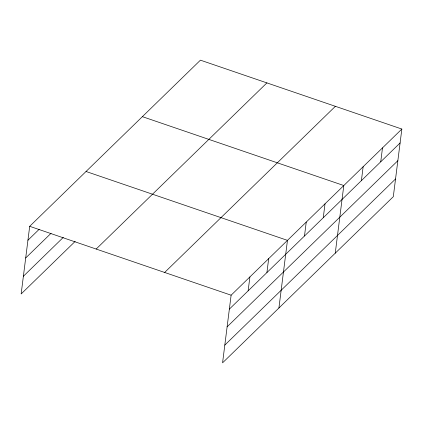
<?xml version="1.0" encoding="UTF-8"?>
<svg xmlns="http://www.w3.org/2000/svg" width="423" height="423" viewBox="0 0 423 423"><rect width="100%" height="100%" fill="white"/><g stroke="black" fill="none" stroke-linecap="round" stroke-linejoin="round"><path stroke-width="0.63" d="M401.85 129.047L231.117 295.196L222.572 362.834L393.305 196.684L401.85 129.047L200.428 60.166L29.695 226.316L21.15 293.953L75.146 241.411M248.142 290.839L249.898 276.922M266.918 272.565L268.679 258.643M278.916 308.002L287.46 240.364L86.038 171.489M304.481 236.008L306.241 222.091M323.262 217.734L325.023 203.812M335.254 253.176L343.799 185.538L142.377 116.658M361.39 180.626L363.151 166.704M380.742 161.798L382.498 147.876M27.934 240.238L39.207 229.271M25.697 257.967L51.051 233.29M23.392 276.23L63.297 237.388M96.164 249.047L266.897 82.897M164.647 272.465L335.381 106.316M229.361 309.118L400.089 142.963M227.119 326.842L397.853 160.692M224.814 345.105L395.547 178.955M29.695 226.316L231.117 295.196"/></g></svg>
